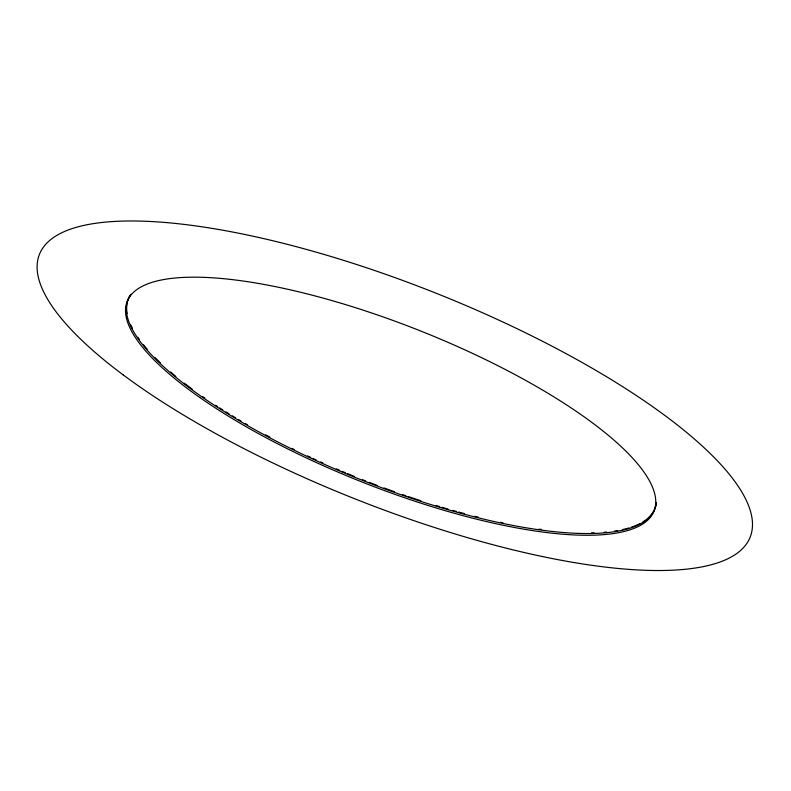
<?xml version="1.0" encoding="UTF-8"?>
<svg xmlns="http://www.w3.org/2000/svg" width="791" height="791" viewBox="0 0 791 791"><rect width="100%" height="100%" fill="white"/><g stroke="black" fill="none" stroke-linecap="round" stroke-linejoin="round"><path stroke-width="1.19" d="M645.476 520.152A283.366 81.414 21.7 0 1 642.915 521.882M640.097 523.494A283.366 81.414 21.7 0 1 631.396 527.162M628.983 527.933A283.366 81.414 21.7 0 1 622.547 529.604M617.751 530.563A283.366 81.414 21.7 0 1 614.518 531.087M606.519 532.056A283.366 81.414 21.7 0 1 604.116 532.264M594.11 532.808A283.366 81.414 21.7 0 1 591.51 532.867M541.509 529.476A283.366 81.414 21.7 0 1 538.978 529.13M503.007 522.802A283.366 81.414 21.7 0 1 500.565 522.287M478.347 517.176A283.366 81.414 21.7 0 1 474.916 516.325M464.515 513.626A283.366 81.414 21.7 0 1 458.661 512.044M456.308 511.401A283.366 81.414 21.7 0 1 452.768 510.403M448.032 509.048A283.366 81.414 21.7 0 1 442.1 507.318M439.727 506.606A283.366 81.414 21.7 0 1 436.157 505.528M420.763 500.693A283.366 81.414 21.7 0 1 408.215 496.53M405.912 495.739A283.366 81.414 21.7 0 1 402.461 494.553M394.393 491.705A283.366 81.414 21.7 0 1 384.001 487.938M377.109 485.358A283.366 81.414 21.7 0 1 369.11 482.292M365.709 480.958A283.366 81.414 21.7 0 1 362.318 479.623M354.417 476.449A283.366 81.414 21.7 0 1 347.625 473.651M345.36 472.702A283.366 81.414 21.7 0 1 341.959 471.278M339.695 470.319A283.366 81.414 21.7 0 1 336.313 468.865M322.847 462.953A283.366 81.414 21.7 0 1 320.632 461.944M316.202 459.937A283.366 81.414 21.7 0 1 312.91 458.414M310.725 457.406A283.366 81.414 21.7 0 1 307.472 455.883M294.114 449.466A283.366 81.414 21.7 0 1 291.879 448.368M269.889 437.116A283.366 81.414 21.7 0 1 265.598 434.823M247.573 424.816A283.366 81.414 21.7 0 1 245.358 423.541M240.958 420.98A283.366 81.414 21.7 0 1 238.773 419.685M235.52 417.747A283.366 81.414 21.7 0 1 232.287 415.799M229.083 413.831A283.366 81.414 21.7 0 1 225.91 411.874M222.775 409.906A283.366 81.414 21.7 0 1 219.68 407.929M217.634 406.614A283.366 81.414 21.7 0 1 215.607 405.299M204.82 398.081A283.366 81.414 21.7 0 1 202.694 396.607M192.282 389.172A283.366 81.414 21.7 0 1 184.323 383.18M175.869 376.437A283.366 81.414 21.7 0 1 170.559 371.988M160.375 362.822A283.366 81.414 21.7 0 1 154.769 357.334M147.195 349.187A283.366 81.414 21.7 0 1 143.458 344.747M139.463 339.527A283.366 81.414 21.7 0 1 137.852 337.253M132.384 328.265A283.366 81.414 21.7 0 1 130.782 324.972M127.124 313.552A283.366 81.414 21.7 0 1 130.653 294.529M656.362 503.106A283.366 81.414 21.7 0 1 646.277 519.558M656.273 502.592A283.405 81.305 21.7 0 1 362.258 480.275A283.405 81.305 21.7 0 1 131.039 294.203M199.747 397.448A283.514 80.989 21.7 0 0 645.416 522.1A283.514 80.989 21.7 0 0 326.742 299.107A283.514 80.989 21.7 0 0 199.747 397.448M123.06 374.796A382.449 110.532 21.7 0 0 732.1 556.498A382.449 110.532 21.7 0 0 329.224 255.968A382.449 110.532 21.7 0 0 123.06 374.796"/></g></svg>
